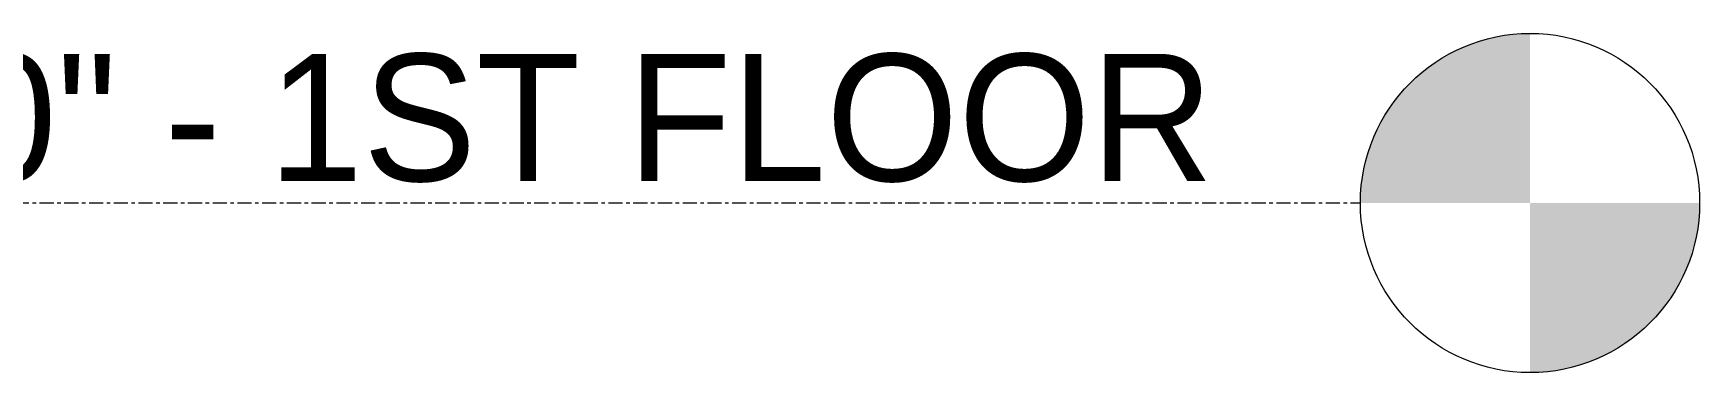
# Model space of a CAD drawing. Header units: inches. Extents: x -3547 to 1672, y -48 to 208.
# Drawn here: x 1026.4 to 1085.3, y -6 to 6 of the extents above; entities that cross this region are included whole.
import ezdxf

# ---------------------------------------------------------------- set-up
doc = ezdxf.new("R2010")
doc.units = ezdxf.units.IN
doc.header["$MEASUREMENT"] = 0
doc.linetypes.add('Grid Line 1_2_', pattern=[0.875, 0.5, -0.125, 0.125, -0.125])
for name, color, linetype, lineweight in [('0-2', 9, 'Continuous', 5), ('0-3', 165, 'Continuous', 5), ('0-4', 10, 'Continuous', 5), ('A-FLOR-LEVL', 51, 'Continuous', 9), ('A-FLOR-LEVL-1', 51, 'Grid Line 1_2_', 9), ('A-FLOR-LEVL-2', 151, 'Continuous', 9), ('A-FLOR-LEVL-3', 147, 'Continuous', 9)]:
    doc.layers.add(name, color=color, linetype=linetype, lineweight=lineweight)
doc.styles.add('Century Gothic', font='ufonts.com_century-gothic.ttf', dxfattribs={"height": 4.5})

# ---------------------------------------------------------------- blocks, each defined once
blk = doc.blocks.new('Level - Level Head - Circle-V24-Elevation 5 - c')
at = {"layer": 'A-FLOR-LEVL'}
h = blk.add_hatch(color=256, dxfattribs=at)
edge = h.paths.add_edge_path(flags=0)
edge.add_line((-11190.014, 0), (-11196.014, 0))
edge.add_arc((-11190.014, 0), 6, 90, 180, ccw=False)
edge.add_line((-11190.014, 6), (-11190.014, 0))
h = blk.add_hatch(color=256, dxfattribs=at)
edge = h.paths.add_edge_path(flags=0)
edge.add_line((-11190.014, -6), (-11190.014, 0))
edge.add_line((-11190.014, 0), (-11184.014, 0))
edge.add_arc((-11190.014, 0), 6, 270, 360, ccw=False)
at = {"layer": 'A-FLOR-LEVL-2'}
blk.add_circle((-11190.014, 0), 6, dxfattribs=at)
blk = doc.blocks.new('CTR - 2nd Phase_rvt-7-Elevation 5 - c')
at = {"layer": 'A-FLOR-LEVL-1'}
blk.add_line((-11478.988, 0), (-11196.014, 0), dxfattribs=at)
at = {"layer": '0-2'}
blk.add_blockref('Level - Level Head - Circle-V24-Elevation 5 - c', (0, 0), dxfattribs=at)
at = {"layer": 'A-FLOR-LEVL', "insert": (-11255.321, 5.275), "char_height": 4.5, "width": 64.9935, "attachment_point": 1, "style": 'Century Gothic'}
blk.add_mtext('0\' - 0" - 1ST FLOOR', dxfattribs=at)
blk = doc.blocks.new('Level - Level Head - Circle-V25-Elevation 5 - c')
at = {"layer": 'A-FLOR-LEVL'}
h = blk.add_hatch(color=256, dxfattribs=at)
edge = h.paths.add_edge_path(flags=0)
edge.add_line((-11190.014, 0), (-11196.014, 0))
edge.add_arc((-11190.014, 0), 6, 90, 180, ccw=False)
edge.add_line((-11190.014, 6), (-11190.014, 0))
h = blk.add_hatch(color=256, dxfattribs=at)
edge = h.paths.add_edge_path(flags=0)
edge.add_line((-11190.014, -6), (-11190.014, 0))
edge.add_line((-11190.014, 0), (-11184.014, 0))
edge.add_arc((-11190.014, 0), 6, 270, 360, ccw=False)
at = {"layer": 'A-FLOR-LEVL-3'}
blk.add_circle((-11190.014, 0), 6, dxfattribs=at)
blk = doc.blocks.new('CTR - 1st Phase - Unit Layouts_rvt-7-Elevation 5 - c')
at = {"layer": 'A-FLOR-LEVL-1'}
blk.add_line((-11478.988, 0), (-11196.014, 0), dxfattribs=at)
at = {"layer": '0-3'}
blk.add_blockref('Level - Level Head - Circle-V25-Elevation 5 - c', (0, 0), dxfattribs=at)
at = {"layer": 'A-FLOR-LEVL', "insert": (-11255.321, 5.275), "char_height": 4.5, "width": 64.9935, "attachment_point": 1, "style": 'Century Gothic'}
blk.add_mtext('0\' - 0" - 1ST FLOOR', dxfattribs=at)
blk = doc.blocks.new('CTR  - Topography_rvt-7-Elevation 5 - c')
at = {"layer": 'A-FLOR-LEVL-1'}
blk.add_line((-11478.988, 0), (-11196.014, 0), dxfattribs=at)
at = {"layer": '0-3'}
blk.add_blockref('Level - Level Head - Circle-V25-Elevation 5 - c', (0, 0), dxfattribs=at)
at = {"layer": 'A-FLOR-LEVL', "insert": (-11255.321, 5.275), "char_height": 4.5, "width": 64.9935, "attachment_point": 1, "style": 'Century Gothic'}
blk.add_mtext('0\' - 0" - 1ST FLOOR', dxfattribs=at)
blk = doc.blocks.new('CTR - 1st Phase - Shell_rvt-7-Elevation 5 - c')
at = {"layer": 'A-FLOR-LEVL-1'}
blk.add_line((-11478.988, 0), (-11196.014, 0), dxfattribs=at)
at = {"layer": '0-3'}
blk.add_blockref('Level - Level Head - Circle-V25-Elevation 5 - c', (0, 0), dxfattribs=at)
at = {"layer": 'A-FLOR-LEVL', "insert": (-11255.321, 5.275), "char_height": 4.5, "width": 64.9935, "attachment_point": 1, "style": 'Century Gothic'}
blk.add_mtext('0\' - 0" - 1ST FLOOR', dxfattribs=at)
blk = doc.blocks.new('CTR - 1st Phase -Stairs _ Elevators_rvt-7-Elevation 5 - c')
at = {"layer": 'A-FLOR-LEVL-1'}
blk.add_line((-11478.988, 0), (-11196.014, 0), dxfattribs=at)
at = {"layer": '0-3'}
blk.add_blockref('Level - Level Head - Circle-V25-Elevation 5 - c', (0, 0), dxfattribs=at)
at = {"layer": 'A-FLOR-LEVL', "insert": (-11255.321, 5.275), "char_height": 4.5, "width": 64.9935, "attachment_point": 1, "style": 'Century Gothic'}
blk.add_mtext('0\' - 0" - 1ST FLOOR', dxfattribs=at)
blk = doc.blocks.new('Level - Level Head - Circle-50818-Elevation 5 - c')
at = {"layer": 'A-FLOR-LEVL'}
h = blk.add_hatch(color=256, dxfattribs=at)
edge = h.paths.add_edge_path(flags=0)
edge.add_line((-11190.014, 0), (-11196.014, 0))
edge.add_arc((-11190.014, 0), 6, 90, 180, ccw=False)
edge.add_line((-11190.014, 6), (-11190.014, 0))
h = blk.add_hatch(color=256, dxfattribs=at)
edge = h.paths.add_edge_path(flags=0)
edge.add_line((-11190.014, -6), (-11190.014, 0))
edge.add_line((-11190.014, 0), (-11184.014, 0))
edge.add_arc((-11190.014, 0), 6, 270, 360, ccw=False)
blk.add_circle((-11190.014, 0), 6, dxfattribs=at)

msp = doc.modelspace()

# ---------------------------------------------------------------- linework, layer by layer
at = {"layer": 'A-FLOR-LEVL-1'}
msp.add_line((790.329, 0), (1073.302, 0), dxfattribs=at)

# ---------------------------------------------------------------- block references
at = {"layer": '0-4'}
for name in ['CTR - 1st Phase - Shell_rvt-7-Elevation 5 - c', 'CTR - 1st Phase -Stairs _ Elevators_rvt-7-Elevation 5 - c', 'CTR - 2nd Phase_rvt-7-Elevation 5 - c', 'CTR - 1st Phase - Unit Layouts_rvt-7-Elevation 5 - c', 'CTR  - Topography_rvt-7-Elevation 5 - c']:
    msp.add_blockref(name, (12269.317, 0), dxfattribs=at)
at = {"layer": 'A-FLOR-LEVL'}
msp.add_blockref('Level - Level Head - Circle-50818-Elevation 5 - c', (12269.317, 0), dxfattribs=at)

# ---------------------------------------------------------------- texts
at = {"layer": 'A-FLOR-LEVL', "insert": (1013.996, 5.275), "char_height": 4.5, "width": 64.9935, "attachment_point": 1, "style": 'Century Gothic'}
msp.add_mtext('0\' - 0" - 1ST FLOOR', dxfattribs=at)

doc.saveas('drawing.dxf')
